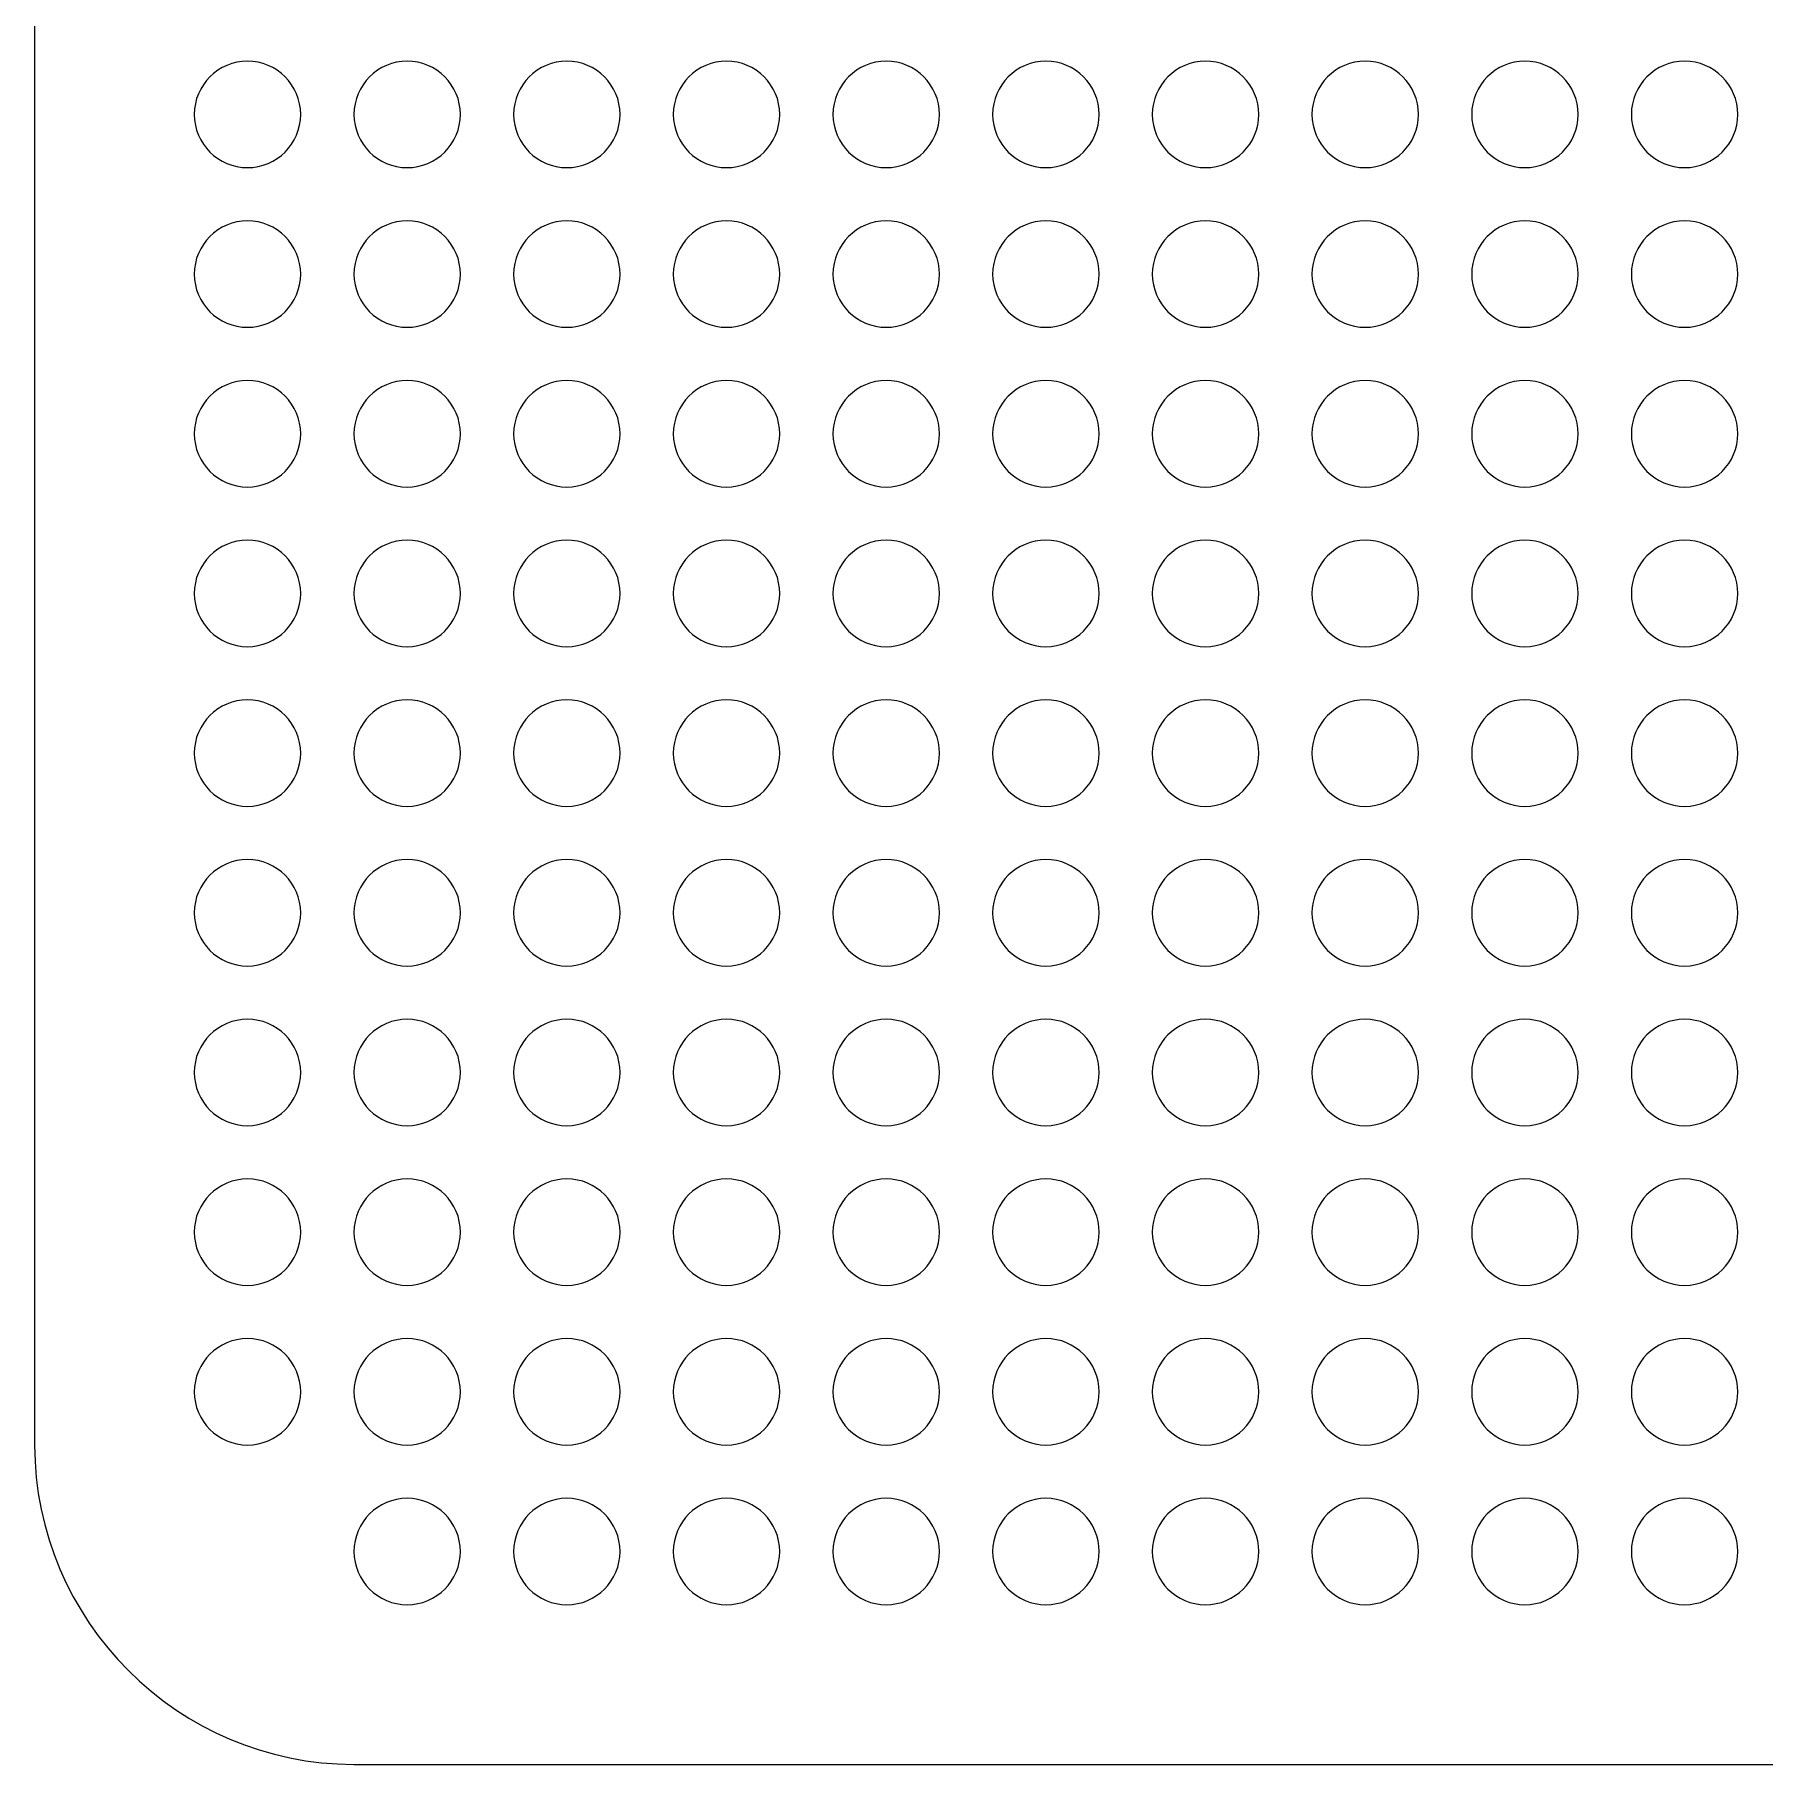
# Model space of a CAD drawing. Header units: centimetres. Extents: x -67.6 to -19.4, y -15.9 to 27.8.
# Drawn here: x -59.097 to -57.472, y -14.293 to -12.668 of the extents above; entities that cross this region are included whole.
import ezdxf

# ---------------------------------------------------------------- set-up
doc = ezdxf.new("R2010")
doc.units = ezdxf.units.CM
doc.header["$MEASUREMENT"] = 0
doc.layers.add('Layer 1', color=7, linetype='Continuous')

msp = doc.modelspace()

# ---------------------------------------------------------------- linework, layer by layer
at = {"layer": 'Layer 1', "color": 250, "lineweight": 25}
for points, knots in [([(-58.79744, -7.8929), (-58.79744, -7.8929), (-52.99744, -7.8929), (-52.99744, -7.8929), (-52.83244, -7.8929), (-52.69744, -8.0279), (-52.69744, -8.19291), (-52.69744, -8.19291), (-52.69744, -13.99289), (-52.69744, -13.99289), (-52.69744, -14.1579), (-52.83244, -14.2929), (-52.99744, -14.2929), (-52.99744, -14.2929), (-58.79744, -14.2929), (-58.79744, -14.2929), (-58.96243, -14.2929), (-59.09744, -14.1579), (-59.09744, -13.99289), (-59.09744, -13.99289), (-59.09744, -8.19291), (-59.09744, -8.19291), (-59.09744, -8.0279), (-58.96243, -7.8929), (-58.79744, -7.8929)], [0, 0, 0, 0, 0.125, 0.125, 0.125, 0.25, 0.25, 0.25, 0.375, 0.375, 0.375, 0.5, 0.5, 0.5, 0.625, 0.625, 0.625, 0.75, 0.75, 0.75, 0.875, 0.875, 0.875, 1, 1, 1, 1]), ([(-58.89744, -12.6929), (-58.86983, -12.6929), (-58.84744, -12.71529), (-58.84744, -12.7429), (-58.84744, -12.77051), (-58.86983, -12.7929), (-58.89744, -12.7929), (-58.92505, -12.7929), (-58.94744, -12.77051), (-58.94744, -12.7429), (-58.94744, -12.71529), (-58.92505, -12.6929), (-58.89744, -12.6929)], [0, 0, 0, 0, 0.25, 0.25, 0.25, 0.5, 0.5, 0.5, 0.75, 0.75, 0.75, 1, 1, 1, 1]), ([(-58.74744, -12.6929), (-58.71983, -12.6929), (-58.69744, -12.71529), (-58.69744, -12.7429), (-58.69744, -12.77051), (-58.71983, -12.7929), (-58.74744, -12.7929), (-58.77505, -12.7929), (-58.79744, -12.77051), (-58.79744, -12.7429), (-58.79744, -12.71529), (-58.77505, -12.6929), (-58.74744, -12.6929)], [0, 0, 0, 0, 0.25, 0.25, 0.25, 0.5, 0.5, 0.5, 0.75, 0.75, 0.75, 1, 1, 1, 1]), ([(-58.59744, -12.6929), (-58.56983, -12.6929), (-58.54744, -12.71529), (-58.54744, -12.7429), (-58.54744, -12.77051), (-58.56983, -12.7929), (-58.59744, -12.7929), (-58.62505, -12.7929), (-58.64744, -12.77051), (-58.64744, -12.7429), (-58.64744, -12.71529), (-58.62505, -12.6929), (-58.59744, -12.6929)], [0, 0, 0, 0, 0.25, 0.25, 0.25, 0.5, 0.5, 0.5, 0.75, 0.75, 0.75, 1, 1, 1, 1]), ([(-58.44744, -12.6929), (-58.41983, -12.6929), (-58.39744, -12.71529), (-58.39744, -12.7429), (-58.39744, -12.77051), (-58.41983, -12.7929), (-58.44744, -12.7929), (-58.47505, -12.7929), (-58.49744, -12.77051), (-58.49744, -12.7429), (-58.49744, -12.71529), (-58.47505, -12.6929), (-58.44744, -12.6929)], [0, 0, 0, 0, 0.25, 0.25, 0.25, 0.5, 0.5, 0.5, 0.75, 0.75, 0.75, 1, 1, 1, 1]), ([(-58.29744, -12.6929), (-58.26983, -12.6929), (-58.24744, -12.71529), (-58.24744, -12.7429), (-58.24744, -12.77051), (-58.26983, -12.7929), (-58.29744, -12.7929), (-58.32505, -12.7929), (-58.34744, -12.77051), (-58.34744, -12.7429), (-58.34744, -12.71529), (-58.32505, -12.6929), (-58.29744, -12.6929)], [0, 0, 0, 0, 0.25, 0.25, 0.25, 0.5, 0.5, 0.5, 0.75, 0.75, 0.75, 1, 1, 1, 1]), ([(-58.14744, -12.6929), (-58.11983, -12.6929), (-58.09744, -12.71529), (-58.09744, -12.7429), (-58.09744, -12.77051), (-58.11983, -12.7929), (-58.14744, -12.7929), (-58.17505, -12.7929), (-58.19744, -12.77051), (-58.19744, -12.7429), (-58.19744, -12.71529), (-58.17505, -12.6929), (-58.14744, -12.6929)], [0, 0, 0, 0, 0.25, 0.25, 0.25, 0.5, 0.5, 0.5, 0.75, 0.75, 0.75, 1, 1, 1, 1]), ([(-57.99744, -12.6929), (-57.96983, -12.6929), (-57.94744, -12.71529), (-57.94744, -12.7429), (-57.94744, -12.77051), (-57.96983, -12.7929), (-57.99744, -12.7929), (-58.02505, -12.7929), (-58.04744, -12.77051), (-58.04744, -12.7429), (-58.04744, -12.71529), (-58.02505, -12.6929), (-57.99744, -12.6929)], [0, 0, 0, 0, 0.25, 0.25, 0.25, 0.5, 0.5, 0.5, 0.75, 0.75, 0.75, 1, 1, 1, 1]), ([(-57.84744, -12.6929), (-57.81983, -12.6929), (-57.79744, -12.71529), (-57.79744, -12.7429), (-57.79744, -12.77051), (-57.81983, -12.7929), (-57.84744, -12.7929), (-57.87505, -12.7929), (-57.89744, -12.77051), (-57.89744, -12.7429), (-57.89744, -12.71529), (-57.87505, -12.6929), (-57.84744, -12.6929)], [0, 0, 0, 0, 0.25, 0.25, 0.25, 0.5, 0.5, 0.5, 0.75, 0.75, 0.75, 1, 1, 1, 1]), ([(-57.69744, -12.6929), (-57.66983, -12.6929), (-57.64744, -12.71529), (-57.64744, -12.7429), (-57.64744, -12.77051), (-57.66983, -12.7929), (-57.69744, -12.7929), (-57.72505, -12.7929), (-57.74744, -12.77051), (-57.74744, -12.7429), (-57.74744, -12.71529), (-57.72505, -12.6929), (-57.69744, -12.6929)], [0, 0, 0, 0, 0.25, 0.25, 0.25, 0.5, 0.5, 0.5, 0.75, 0.75, 0.75, 1, 1, 1, 1]), ([(-57.54744, -12.6929), (-57.51983, -12.6929), (-57.49744, -12.71529), (-57.49744, -12.7429), (-57.49744, -12.77051), (-57.51983, -12.7929), (-57.54744, -12.7929), (-57.57505, -12.7929), (-57.59744, -12.77051), (-57.59744, -12.7429), (-57.59744, -12.71529), (-57.57505, -12.6929), (-57.54744, -12.6929)], [0, 0, 0, 0, 0.25, 0.25, 0.25, 0.5, 0.5, 0.5, 0.75, 0.75, 0.75, 1, 1, 1, 1]), ([(-58.89744, -12.8429), (-58.86983, -12.8429), (-58.84744, -12.86529), (-58.84744, -12.8929), (-58.84744, -12.92051), (-58.86983, -12.9429), (-58.89744, -12.9429), (-58.92505, -12.9429), (-58.94744, -12.92051), (-58.94744, -12.8929), (-58.94744, -12.86529), (-58.92505, -12.8429), (-58.89744, -12.8429)], [0, 0, 0, 0, 0.25, 0.25, 0.25, 0.5, 0.5, 0.5, 0.75, 0.75, 0.75, 1, 1, 1, 1]), ([(-58.74744, -12.8429), (-58.71983, -12.8429), (-58.69744, -12.86529), (-58.69744, -12.8929), (-58.69744, -12.92051), (-58.71983, -12.9429), (-58.74744, -12.9429), (-58.77505, -12.9429), (-58.79744, -12.92051), (-58.79744, -12.8929), (-58.79744, -12.86529), (-58.77505, -12.8429), (-58.74744, -12.8429)], [0, 0, 0, 0, 0.25, 0.25, 0.25, 0.5, 0.5, 0.5, 0.75, 0.75, 0.75, 1, 1, 1, 1]), ([(-58.59744, -12.8429), (-58.56983, -12.8429), (-58.54744, -12.86529), (-58.54744, -12.8929), (-58.54744, -12.92051), (-58.56983, -12.9429), (-58.59744, -12.9429), (-58.62505, -12.9429), (-58.64744, -12.92051), (-58.64744, -12.8929), (-58.64744, -12.86529), (-58.62505, -12.8429), (-58.59744, -12.8429)], [0, 0, 0, 0, 0.25, 0.25, 0.25, 0.5, 0.5, 0.5, 0.75, 0.75, 0.75, 1, 1, 1, 1]), ([(-58.44744, -12.8429), (-58.41983, -12.8429), (-58.39744, -12.86529), (-58.39744, -12.8929), (-58.39744, -12.92051), (-58.41983, -12.9429), (-58.44744, -12.9429), (-58.47505, -12.9429), (-58.49744, -12.92051), (-58.49744, -12.8929), (-58.49744, -12.86529), (-58.47505, -12.8429), (-58.44744, -12.8429)], [0, 0, 0, 0, 0.25, 0.25, 0.25, 0.5, 0.5, 0.5, 0.75, 0.75, 0.75, 1, 1, 1, 1]), ([(-58.29744, -12.8429), (-58.26983, -12.8429), (-58.24744, -12.86529), (-58.24744, -12.8929), (-58.24744, -12.92051), (-58.26983, -12.9429), (-58.29744, -12.9429), (-58.32505, -12.9429), (-58.34744, -12.92051), (-58.34744, -12.8929), (-58.34744, -12.86529), (-58.32505, -12.8429), (-58.29744, -12.8429)], [0, 0, 0, 0, 0.25, 0.25, 0.25, 0.5, 0.5, 0.5, 0.75, 0.75, 0.75, 1, 1, 1, 1]), ([(-58.14744, -12.8429), (-58.11983, -12.8429), (-58.09744, -12.86529), (-58.09744, -12.8929), (-58.09744, -12.92051), (-58.11983, -12.9429), (-58.14744, -12.9429), (-58.17505, -12.9429), (-58.19744, -12.92051), (-58.19744, -12.8929), (-58.19744, -12.86529), (-58.17505, -12.8429), (-58.14744, -12.8429)], [0, 0, 0, 0, 0.25, 0.25, 0.25, 0.5, 0.5, 0.5, 0.75, 0.75, 0.75, 1, 1, 1, 1]), ([(-57.99744, -12.8429), (-57.96983, -12.8429), (-57.94744, -12.86529), (-57.94744, -12.8929), (-57.94744, -12.92051), (-57.96983, -12.9429), (-57.99744, -12.9429), (-58.02505, -12.9429), (-58.04744, -12.92051), (-58.04744, -12.8929), (-58.04744, -12.86529), (-58.02505, -12.8429), (-57.99744, -12.8429)], [0, 0, 0, 0, 0.25, 0.25, 0.25, 0.5, 0.5, 0.5, 0.75, 0.75, 0.75, 1, 1, 1, 1]), ([(-57.84744, -12.8429), (-57.81983, -12.8429), (-57.79744, -12.86529), (-57.79744, -12.8929), (-57.79744, -12.92051), (-57.81983, -12.9429), (-57.84744, -12.9429), (-57.87505, -12.9429), (-57.89744, -12.92051), (-57.89744, -12.8929), (-57.89744, -12.86529), (-57.87505, -12.8429), (-57.84744, -12.8429)], [0, 0, 0, 0, 0.25, 0.25, 0.25, 0.5, 0.5, 0.5, 0.75, 0.75, 0.75, 1, 1, 1, 1]), ([(-57.69744, -12.8429), (-57.66983, -12.8429), (-57.64744, -12.86529), (-57.64744, -12.8929), (-57.64744, -12.92051), (-57.66983, -12.9429), (-57.69744, -12.9429), (-57.72505, -12.9429), (-57.74744, -12.92051), (-57.74744, -12.8929), (-57.74744, -12.86529), (-57.72505, -12.8429), (-57.69744, -12.8429)], [0, 0, 0, 0, 0.25, 0.25, 0.25, 0.5, 0.5, 0.5, 0.75, 0.75, 0.75, 1, 1, 1, 1]), ([(-57.54744, -12.8429), (-57.51983, -12.8429), (-57.49744, -12.86529), (-57.49744, -12.8929), (-57.49744, -12.92051), (-57.51983, -12.9429), (-57.54744, -12.9429), (-57.57505, -12.9429), (-57.59744, -12.92051), (-57.59744, -12.8929), (-57.59744, -12.86529), (-57.57505, -12.8429), (-57.54744, -12.8429)], [0, 0, 0, 0, 0.25, 0.25, 0.25, 0.5, 0.5, 0.5, 0.75, 0.75, 0.75, 1, 1, 1, 1]), ([(-58.89744, -12.9929), (-58.86983, -12.9929), (-58.84744, -13.01529), (-58.84744, -13.0429), (-58.84744, -13.07051), (-58.86983, -13.0929), (-58.89744, -13.0929), (-58.92505, -13.0929), (-58.94744, -13.07051), (-58.94744, -13.0429), (-58.94744, -13.01529), (-58.92505, -12.9929), (-58.89744, -12.9929)], [0, 0, 0, 0, 0.25, 0.25, 0.25, 0.5, 0.5, 0.5, 0.75, 0.75, 0.75, 1, 1, 1, 1]), ([(-58.74744, -12.9929), (-58.71983, -12.9929), (-58.69744, -13.01529), (-58.69744, -13.0429), (-58.69744, -13.07051), (-58.71983, -13.0929), (-58.74744, -13.0929), (-58.77505, -13.0929), (-58.79744, -13.07051), (-58.79744, -13.0429), (-58.79744, -13.01529), (-58.77505, -12.9929), (-58.74744, -12.9929)], [0, 0, 0, 0, 0.25, 0.25, 0.25, 0.5, 0.5, 0.5, 0.75, 0.75, 0.75, 1, 1, 1, 1]), ([(-58.59744, -12.9929), (-58.56983, -12.9929), (-58.54744, -13.01529), (-58.54744, -13.0429), (-58.54744, -13.07051), (-58.56983, -13.0929), (-58.59744, -13.0929), (-58.62505, -13.0929), (-58.64744, -13.07051), (-58.64744, -13.0429), (-58.64744, -13.01529), (-58.62505, -12.9929), (-58.59744, -12.9929)], [0, 0, 0, 0, 0.25, 0.25, 0.25, 0.5, 0.5, 0.5, 0.75, 0.75, 0.75, 1, 1, 1, 1]), ([(-58.44744, -12.9929), (-58.41983, -12.9929), (-58.39744, -13.01529), (-58.39744, -13.0429), (-58.39744, -13.07051), (-58.41983, -13.0929), (-58.44744, -13.0929), (-58.47505, -13.0929), (-58.49744, -13.07051), (-58.49744, -13.0429), (-58.49744, -13.01529), (-58.47505, -12.9929), (-58.44744, -12.9929)], [0, 0, 0, 0, 0.25, 0.25, 0.25, 0.5, 0.5, 0.5, 0.75, 0.75, 0.75, 1, 1, 1, 1]), ([(-58.29744, -12.9929), (-58.26983, -12.9929), (-58.24744, -13.01529), (-58.24744, -13.0429), (-58.24744, -13.07051), (-58.26983, -13.0929), (-58.29744, -13.0929), (-58.32505, -13.0929), (-58.34744, -13.07051), (-58.34744, -13.0429), (-58.34744, -13.01529), (-58.32505, -12.9929), (-58.29744, -12.9929)], [0, 0, 0, 0, 0.25, 0.25, 0.25, 0.5, 0.5, 0.5, 0.75, 0.75, 0.75, 1, 1, 1, 1]), ([(-58.14744, -12.9929), (-58.11983, -12.9929), (-58.09744, -13.01529), (-58.09744, -13.0429), (-58.09744, -13.07051), (-58.11983, -13.0929), (-58.14744, -13.0929), (-58.17505, -13.0929), (-58.19744, -13.07051), (-58.19744, -13.0429), (-58.19744, -13.01529), (-58.17505, -12.9929), (-58.14744, -12.9929)], [0, 0, 0, 0, 0.25, 0.25, 0.25, 0.5, 0.5, 0.5, 0.75, 0.75, 0.75, 1, 1, 1, 1]), ([(-57.99744, -12.9929), (-57.96983, -12.9929), (-57.94744, -13.01529), (-57.94744, -13.0429), (-57.94744, -13.07051), (-57.96983, -13.0929), (-57.99744, -13.0929), (-58.02505, -13.0929), (-58.04744, -13.07051), (-58.04744, -13.0429), (-58.04744, -13.01529), (-58.02505, -12.9929), (-57.99744, -12.9929)], [0, 0, 0, 0, 0.25, 0.25, 0.25, 0.5, 0.5, 0.5, 0.75, 0.75, 0.75, 1, 1, 1, 1]), ([(-57.84744, -12.9929), (-57.81983, -12.9929), (-57.79744, -13.01529), (-57.79744, -13.0429), (-57.79744, -13.07051), (-57.81983, -13.0929), (-57.84744, -13.0929), (-57.87505, -13.0929), (-57.89744, -13.07051), (-57.89744, -13.0429), (-57.89744, -13.01529), (-57.87505, -12.9929), (-57.84744, -12.9929)], [0, 0, 0, 0, 0.25, 0.25, 0.25, 0.5, 0.5, 0.5, 0.75, 0.75, 0.75, 1, 1, 1, 1]), ([(-57.69744, -12.9929), (-57.66983, -12.9929), (-57.64744, -13.01529), (-57.64744, -13.0429), (-57.64744, -13.07051), (-57.66983, -13.0929), (-57.69744, -13.0929), (-57.72505, -13.0929), (-57.74744, -13.07051), (-57.74744, -13.0429), (-57.74744, -13.01529), (-57.72505, -12.9929), (-57.69744, -12.9929)], [0, 0, 0, 0, 0.25, 0.25, 0.25, 0.5, 0.5, 0.5, 0.75, 0.75, 0.75, 1, 1, 1, 1]), ([(-57.54744, -12.9929), (-57.51983, -12.9929), (-57.49744, -13.01529), (-57.49744, -13.0429), (-57.49744, -13.07051), (-57.51983, -13.0929), (-57.54744, -13.0929), (-57.57505, -13.0929), (-57.59744, -13.07051), (-57.59744, -13.0429), (-57.59744, -13.01529), (-57.57505, -12.9929), (-57.54744, -12.9929)], [0, 0, 0, 0, 0.25, 0.25, 0.25, 0.5, 0.5, 0.5, 0.75, 0.75, 0.75, 1, 1, 1, 1]), ([(-58.89744, -13.1429), (-58.86983, -13.1429), (-58.84744, -13.16529), (-58.84744, -13.1929), (-58.84744, -13.22051), (-58.86983, -13.2429), (-58.89744, -13.2429), (-58.92505, -13.2429), (-58.94744, -13.22051), (-58.94744, -13.1929), (-58.94744, -13.16529), (-58.92505, -13.1429), (-58.89744, -13.1429)], [0, 0, 0, 0, 0.25, 0.25, 0.25, 0.5, 0.5, 0.5, 0.75, 0.75, 0.75, 1, 1, 1, 1]), ([(-58.74744, -13.1429), (-58.71983, -13.1429), (-58.69744, -13.16529), (-58.69744, -13.1929), (-58.69744, -13.22051), (-58.71983, -13.2429), (-58.74744, -13.2429), (-58.77505, -13.2429), (-58.79744, -13.22051), (-58.79744, -13.1929), (-58.79744, -13.16529), (-58.77505, -13.1429), (-58.74744, -13.1429)], [0, 0, 0, 0, 0.25, 0.25, 0.25, 0.5, 0.5, 0.5, 0.75, 0.75, 0.75, 1, 1, 1, 1]), ([(-58.59744, -13.1429), (-58.56983, -13.1429), (-58.54744, -13.16529), (-58.54744, -13.1929), (-58.54744, -13.22051), (-58.56983, -13.2429), (-58.59744, -13.2429), (-58.62505, -13.2429), (-58.64744, -13.22051), (-58.64744, -13.1929), (-58.64744, -13.16529), (-58.62505, -13.1429), (-58.59744, -13.1429)], [0, 0, 0, 0, 0.25, 0.25, 0.25, 0.5, 0.5, 0.5, 0.75, 0.75, 0.75, 1, 1, 1, 1]), ([(-58.44744, -13.1429), (-58.41983, -13.1429), (-58.39744, -13.16529), (-58.39744, -13.1929), (-58.39744, -13.22051), (-58.41983, -13.2429), (-58.44744, -13.2429), (-58.47505, -13.2429), (-58.49744, -13.22051), (-58.49744, -13.1929), (-58.49744, -13.16529), (-58.47505, -13.1429), (-58.44744, -13.1429)], [0, 0, 0, 0, 0.25, 0.25, 0.25, 0.5, 0.5, 0.5, 0.75, 0.75, 0.75, 1, 1, 1, 1]), ([(-58.29744, -13.1429), (-58.26983, -13.1429), (-58.24744, -13.16529), (-58.24744, -13.1929), (-58.24744, -13.22051), (-58.26983, -13.2429), (-58.29744, -13.2429), (-58.32505, -13.2429), (-58.34744, -13.22051), (-58.34744, -13.1929), (-58.34744, -13.16529), (-58.32505, -13.1429), (-58.29744, -13.1429)], [0, 0, 0, 0, 0.25, 0.25, 0.25, 0.5, 0.5, 0.5, 0.75, 0.75, 0.75, 1, 1, 1, 1]), ([(-58.14744, -13.1429), (-58.11983, -13.1429), (-58.09744, -13.16529), (-58.09744, -13.1929), (-58.09744, -13.22051), (-58.11983, -13.2429), (-58.14744, -13.2429), (-58.17505, -13.2429), (-58.19744, -13.22051), (-58.19744, -13.1929), (-58.19744, -13.16529), (-58.17505, -13.1429), (-58.14744, -13.1429)], [0, 0, 0, 0, 0.25, 0.25, 0.25, 0.5, 0.5, 0.5, 0.75, 0.75, 0.75, 1, 1, 1, 1]), ([(-57.99744, -13.1429), (-57.96983, -13.1429), (-57.94744, -13.16529), (-57.94744, -13.1929), (-57.94744, -13.22051), (-57.96983, -13.2429), (-57.99744, -13.2429), (-58.02505, -13.2429), (-58.04744, -13.22051), (-58.04744, -13.1929), (-58.04744, -13.16529), (-58.02505, -13.1429), (-57.99744, -13.1429)], [0, 0, 0, 0, 0.25, 0.25, 0.25, 0.5, 0.5, 0.5, 0.75, 0.75, 0.75, 1, 1, 1, 1]), ([(-57.84744, -13.1429), (-57.81983, -13.1429), (-57.79744, -13.16529), (-57.79744, -13.1929), (-57.79744, -13.22051), (-57.81983, -13.2429), (-57.84744, -13.2429), (-57.87505, -13.2429), (-57.89744, -13.22051), (-57.89744, -13.1929), (-57.89744, -13.16529), (-57.87505, -13.1429), (-57.84744, -13.1429)], [0, 0, 0, 0, 0.25, 0.25, 0.25, 0.5, 0.5, 0.5, 0.75, 0.75, 0.75, 1, 1, 1, 1]), ([(-57.69744, -13.1429), (-57.66983, -13.1429), (-57.64744, -13.16529), (-57.64744, -13.1929), (-57.64744, -13.22051), (-57.66983, -13.2429), (-57.69744, -13.2429), (-57.72505, -13.2429), (-57.74744, -13.22051), (-57.74744, -13.1929), (-57.74744, -13.16529), (-57.72505, -13.1429), (-57.69744, -13.1429)], [0, 0, 0, 0, 0.25, 0.25, 0.25, 0.5, 0.5, 0.5, 0.75, 0.75, 0.75, 1, 1, 1, 1]), ([(-57.54744, -13.1429), (-57.51983, -13.1429), (-57.49744, -13.16529), (-57.49744, -13.1929), (-57.49744, -13.22051), (-57.51983, -13.2429), (-57.54744, -13.2429), (-57.57505, -13.2429), (-57.59744, -13.22051), (-57.59744, -13.1929), (-57.59744, -13.16529), (-57.57505, -13.1429), (-57.54744, -13.1429)], [0, 0, 0, 0, 0.25, 0.25, 0.25, 0.5, 0.5, 0.5, 0.75, 0.75, 0.75, 1, 1, 1, 1]), ([(-58.89744, -13.2929), (-58.86983, -13.2929), (-58.84744, -13.31529), (-58.84744, -13.3429), (-58.84744, -13.37051), (-58.86983, -13.3929), (-58.89744, -13.3929), (-58.92505, -13.3929), (-58.94744, -13.37051), (-58.94744, -13.3429), (-58.94744, -13.31529), (-58.92505, -13.2929), (-58.89744, -13.2929)], [0, 0, 0, 0, 0.25, 0.25, 0.25, 0.5, 0.5, 0.5, 0.75, 0.75, 0.75, 1, 1, 1, 1]), ([(-58.74744, -13.2929), (-58.71983, -13.2929), (-58.69744, -13.31529), (-58.69744, -13.3429), (-58.69744, -13.37051), (-58.71983, -13.3929), (-58.74744, -13.3929), (-58.77505, -13.3929), (-58.79744, -13.37051), (-58.79744, -13.3429), (-58.79744, -13.31529), (-58.77505, -13.2929), (-58.74744, -13.2929)], [0, 0, 0, 0, 0.25, 0.25, 0.25, 0.5, 0.5, 0.5, 0.75, 0.75, 0.75, 1, 1, 1, 1]), ([(-58.59744, -13.2929), (-58.56983, -13.2929), (-58.54744, -13.31529), (-58.54744, -13.3429), (-58.54744, -13.37051), (-58.56983, -13.3929), (-58.59744, -13.3929), (-58.62505, -13.3929), (-58.64744, -13.37051), (-58.64744, -13.3429), (-58.64744, -13.31529), (-58.62505, -13.2929), (-58.59744, -13.2929)], [0, 0, 0, 0, 0.25, 0.25, 0.25, 0.5, 0.5, 0.5, 0.75, 0.75, 0.75, 1, 1, 1, 1]), ([(-58.44744, -13.2929), (-58.41983, -13.2929), (-58.39744, -13.31529), (-58.39744, -13.3429), (-58.39744, -13.37051), (-58.41983, -13.3929), (-58.44744, -13.3929), (-58.47505, -13.3929), (-58.49744, -13.37051), (-58.49744, -13.3429), (-58.49744, -13.31529), (-58.47505, -13.2929), (-58.44744, -13.2929)], [0, 0, 0, 0, 0.25, 0.25, 0.25, 0.5, 0.5, 0.5, 0.75, 0.75, 0.75, 1, 1, 1, 1]), ([(-58.29744, -13.2929), (-58.26983, -13.2929), (-58.24744, -13.31529), (-58.24744, -13.3429), (-58.24744, -13.37051), (-58.26983, -13.3929), (-58.29744, -13.3929), (-58.32505, -13.3929), (-58.34744, -13.37051), (-58.34744, -13.3429), (-58.34744, -13.31529), (-58.32505, -13.2929), (-58.29744, -13.2929)], [0, 0, 0, 0, 0.25, 0.25, 0.25, 0.5, 0.5, 0.5, 0.75, 0.75, 0.75, 1, 1, 1, 1]), ([(-58.14744, -13.2929), (-58.11983, -13.2929), (-58.09744, -13.31529), (-58.09744, -13.3429), (-58.09744, -13.37051), (-58.11983, -13.3929), (-58.14744, -13.3929), (-58.17505, -13.3929), (-58.19744, -13.37051), (-58.19744, -13.3429), (-58.19744, -13.31529), (-58.17505, -13.2929), (-58.14744, -13.2929)], [0, 0, 0, 0, 0.25, 0.25, 0.25, 0.5, 0.5, 0.5, 0.75, 0.75, 0.75, 1, 1, 1, 1]), ([(-57.99744, -13.2929), (-57.96983, -13.2929), (-57.94744, -13.31529), (-57.94744, -13.3429), (-57.94744, -13.37051), (-57.96983, -13.3929), (-57.99744, -13.3929), (-58.02505, -13.3929), (-58.04744, -13.37051), (-58.04744, -13.3429), (-58.04744, -13.31529), (-58.02505, -13.2929), (-57.99744, -13.2929)], [0, 0, 0, 0, 0.25, 0.25, 0.25, 0.5, 0.5, 0.5, 0.75, 0.75, 0.75, 1, 1, 1, 1]), ([(-57.84744, -13.2929), (-57.81983, -13.2929), (-57.79744, -13.31529), (-57.79744, -13.3429), (-57.79744, -13.37051), (-57.81983, -13.3929), (-57.84744, -13.3929), (-57.87505, -13.3929), (-57.89744, -13.37051), (-57.89744, -13.3429), (-57.89744, -13.31529), (-57.87505, -13.2929), (-57.84744, -13.2929)], [0, 0, 0, 0, 0.25, 0.25, 0.25, 0.5, 0.5, 0.5, 0.75, 0.75, 0.75, 1, 1, 1, 1]), ([(-57.69744, -13.2929), (-57.66983, -13.2929), (-57.64744, -13.31529), (-57.64744, -13.3429), (-57.64744, -13.37051), (-57.66983, -13.3929), (-57.69744, -13.3929), (-57.72505, -13.3929), (-57.74744, -13.37051), (-57.74744, -13.3429), (-57.74744, -13.31529), (-57.72505, -13.2929), (-57.69744, -13.2929)], [0, 0, 0, 0, 0.25, 0.25, 0.25, 0.5, 0.5, 0.5, 0.75, 0.75, 0.75, 1, 1, 1, 1]), ([(-57.54744, -13.2929), (-57.51983, -13.2929), (-57.49744, -13.31529), (-57.49744, -13.3429), (-57.49744, -13.37051), (-57.51983, -13.3929), (-57.54744, -13.3929), (-57.57505, -13.3929), (-57.59744, -13.37051), (-57.59744, -13.3429), (-57.59744, -13.31529), (-57.57505, -13.2929), (-57.54744, -13.2929)], [0, 0, 0, 0, 0.25, 0.25, 0.25, 0.5, 0.5, 0.5, 0.75, 0.75, 0.75, 1, 1, 1, 1]), ([(-58.89744, -13.4429), (-58.86983, -13.4429), (-58.84744, -13.46529), (-58.84744, -13.4929), (-58.84744, -13.52051), (-58.86983, -13.5429), (-58.89744, -13.5429), (-58.92505, -13.5429), (-58.94744, -13.52051), (-58.94744, -13.4929), (-58.94744, -13.46529), (-58.92505, -13.4429), (-58.89744, -13.4429)], [0, 0, 0, 0, 0.25, 0.25, 0.25, 0.5, 0.5, 0.5, 0.75, 0.75, 0.75, 1, 1, 1, 1]), ([(-58.74744, -13.4429), (-58.71983, -13.4429), (-58.69744, -13.46529), (-58.69744, -13.4929), (-58.69744, -13.52051), (-58.71983, -13.5429), (-58.74744, -13.5429), (-58.77505, -13.5429), (-58.79744, -13.52051), (-58.79744, -13.4929), (-58.79744, -13.46529), (-58.77505, -13.4429), (-58.74744, -13.4429)], [0, 0, 0, 0, 0.25, 0.25, 0.25, 0.5, 0.5, 0.5, 0.75, 0.75, 0.75, 1, 1, 1, 1]), ([(-58.59744, -13.4429), (-58.56983, -13.4429), (-58.54744, -13.46529), (-58.54744, -13.4929), (-58.54744, -13.52051), (-58.56983, -13.5429), (-58.59744, -13.5429), (-58.62505, -13.5429), (-58.64744, -13.52051), (-58.64744, -13.4929), (-58.64744, -13.46529), (-58.62505, -13.4429), (-58.59744, -13.4429)], [0, 0, 0, 0, 0.25, 0.25, 0.25, 0.5, 0.5, 0.5, 0.75, 0.75, 0.75, 1, 1, 1, 1]), ([(-58.44744, -13.4429), (-58.41983, -13.4429), (-58.39744, -13.46529), (-58.39744, -13.4929), (-58.39744, -13.52051), (-58.41983, -13.5429), (-58.44744, -13.5429), (-58.47505, -13.5429), (-58.49744, -13.52051), (-58.49744, -13.4929), (-58.49744, -13.46529), (-58.47505, -13.4429), (-58.44744, -13.4429)], [0, 0, 0, 0, 0.25, 0.25, 0.25, 0.5, 0.5, 0.5, 0.75, 0.75, 0.75, 1, 1, 1, 1]), ([(-58.29744, -13.4429), (-58.26983, -13.4429), (-58.24744, -13.46529), (-58.24744, -13.4929), (-58.24744, -13.52051), (-58.26983, -13.5429), (-58.29744, -13.5429), (-58.32505, -13.5429), (-58.34744, -13.52051), (-58.34744, -13.4929), (-58.34744, -13.46529), (-58.32505, -13.4429), (-58.29744, -13.4429)], [0, 0, 0, 0, 0.25, 0.25, 0.25, 0.5, 0.5, 0.5, 0.75, 0.75, 0.75, 1, 1, 1, 1]), ([(-58.14744, -13.4429), (-58.11983, -13.4429), (-58.09744, -13.46529), (-58.09744, -13.4929), (-58.09744, -13.52051), (-58.11983, -13.5429), (-58.14744, -13.5429), (-58.17505, -13.5429), (-58.19744, -13.52051), (-58.19744, -13.4929), (-58.19744, -13.46529), (-58.17505, -13.4429), (-58.14744, -13.4429)], [0, 0, 0, 0, 0.25, 0.25, 0.25, 0.5, 0.5, 0.5, 0.75, 0.75, 0.75, 1, 1, 1, 1]), ([(-57.99744, -13.4429), (-57.96983, -13.4429), (-57.94744, -13.46529), (-57.94744, -13.4929), (-57.94744, -13.52051), (-57.96983, -13.5429), (-57.99744, -13.5429), (-58.02505, -13.5429), (-58.04744, -13.52051), (-58.04744, -13.4929), (-58.04744, -13.46529), (-58.02505, -13.4429), (-57.99744, -13.4429)], [0, 0, 0, 0, 0.25, 0.25, 0.25, 0.5, 0.5, 0.5, 0.75, 0.75, 0.75, 1, 1, 1, 1]), ([(-57.84744, -13.4429), (-57.81983, -13.4429), (-57.79744, -13.46529), (-57.79744, -13.4929), (-57.79744, -13.52051), (-57.81983, -13.5429), (-57.84744, -13.5429), (-57.87505, -13.5429), (-57.89744, -13.52051), (-57.89744, -13.4929), (-57.89744, -13.46529), (-57.87505, -13.4429), (-57.84744, -13.4429)], [0, 0, 0, 0, 0.25, 0.25, 0.25, 0.5, 0.5, 0.5, 0.75, 0.75, 0.75, 1, 1, 1, 1]), ([(-57.69744, -13.4429), (-57.66983, -13.4429), (-57.64744, -13.46529), (-57.64744, -13.4929), (-57.64744, -13.52051), (-57.66983, -13.5429), (-57.69744, -13.5429), (-57.72505, -13.5429), (-57.74744, -13.52051), (-57.74744, -13.4929), (-57.74744, -13.46529), (-57.72505, -13.4429), (-57.69744, -13.4429)], [0, 0, 0, 0, 0.25, 0.25, 0.25, 0.5, 0.5, 0.5, 0.75, 0.75, 0.75, 1, 1, 1, 1]), ([(-57.54744, -13.4429), (-57.51983, -13.4429), (-57.49744, -13.46529), (-57.49744, -13.4929), (-57.49744, -13.52051), (-57.51983, -13.5429), (-57.54744, -13.5429), (-57.57505, -13.5429), (-57.59744, -13.52051), (-57.59744, -13.4929), (-57.59744, -13.46529), (-57.57505, -13.4429), (-57.54744, -13.4429)], [0, 0, 0, 0, 0.25, 0.25, 0.25, 0.5, 0.5, 0.5, 0.75, 0.75, 0.75, 1, 1, 1, 1]), ([(-58.89744, -13.5929), (-58.86983, -13.5929), (-58.84744, -13.61529), (-58.84744, -13.6429), (-58.84744, -13.67051), (-58.86983, -13.6929), (-58.89744, -13.6929), (-58.92505, -13.6929), (-58.94744, -13.67051), (-58.94744, -13.6429), (-58.94744, -13.61529), (-58.92505, -13.5929), (-58.89744, -13.5929)], [0, 0, 0, 0, 0.25, 0.25, 0.25, 0.5, 0.5, 0.5, 0.75, 0.75, 0.75, 1, 1, 1, 1]), ([(-58.74744, -13.5929), (-58.71983, -13.5929), (-58.69744, -13.61529), (-58.69744, -13.6429), (-58.69744, -13.67051), (-58.71983, -13.6929), (-58.74744, -13.6929), (-58.77505, -13.6929), (-58.79744, -13.67051), (-58.79744, -13.6429), (-58.79744, -13.61529), (-58.77505, -13.5929), (-58.74744, -13.5929)], [0, 0, 0, 0, 0.25, 0.25, 0.25, 0.5, 0.5, 0.5, 0.75, 0.75, 0.75, 1, 1, 1, 1]), ([(-58.59744, -13.5929), (-58.56983, -13.5929), (-58.54744, -13.61529), (-58.54744, -13.6429), (-58.54744, -13.67051), (-58.56983, -13.6929), (-58.59744, -13.6929), (-58.62505, -13.6929), (-58.64744, -13.67051), (-58.64744, -13.6429), (-58.64744, -13.61529), (-58.62505, -13.5929), (-58.59744, -13.5929)], [0, 0, 0, 0, 0.25, 0.25, 0.25, 0.5, 0.5, 0.5, 0.75, 0.75, 0.75, 1, 1, 1, 1]), ([(-58.44744, -13.5929), (-58.41983, -13.5929), (-58.39744, -13.61529), (-58.39744, -13.6429), (-58.39744, -13.67051), (-58.41983, -13.6929), (-58.44744, -13.6929), (-58.47505, -13.6929), (-58.49744, -13.67051), (-58.49744, -13.6429), (-58.49744, -13.61529), (-58.47505, -13.5929), (-58.44744, -13.5929)], [0, 0, 0, 0, 0.25, 0.25, 0.25, 0.5, 0.5, 0.5, 0.75, 0.75, 0.75, 1, 1, 1, 1]), ([(-58.29744, -13.5929), (-58.26983, -13.5929), (-58.24744, -13.61529), (-58.24744, -13.6429), (-58.24744, -13.67051), (-58.26983, -13.6929), (-58.29744, -13.6929), (-58.32505, -13.6929), (-58.34744, -13.67051), (-58.34744, -13.6429), (-58.34744, -13.61529), (-58.32505, -13.5929), (-58.29744, -13.5929)], [0, 0, 0, 0, 0.25, 0.25, 0.25, 0.5, 0.5, 0.5, 0.75, 0.75, 0.75, 1, 1, 1, 1]), ([(-58.14744, -13.5929), (-58.11983, -13.5929), (-58.09744, -13.61529), (-58.09744, -13.6429), (-58.09744, -13.67051), (-58.11983, -13.6929), (-58.14744, -13.6929), (-58.17505, -13.6929), (-58.19744, -13.67051), (-58.19744, -13.6429), (-58.19744, -13.61529), (-58.17505, -13.5929), (-58.14744, -13.5929)], [0, 0, 0, 0, 0.25, 0.25, 0.25, 0.5, 0.5, 0.5, 0.75, 0.75, 0.75, 1, 1, 1, 1]), ([(-57.99744, -13.5929), (-57.96983, -13.5929), (-57.94744, -13.61529), (-57.94744, -13.6429), (-57.94744, -13.67051), (-57.96983, -13.6929), (-57.99744, -13.6929), (-58.02505, -13.6929), (-58.04744, -13.67051), (-58.04744, -13.6429), (-58.04744, -13.61529), (-58.02505, -13.5929), (-57.99744, -13.5929)], [0, 0, 0, 0, 0.25, 0.25, 0.25, 0.5, 0.5, 0.5, 0.75, 0.75, 0.75, 1, 1, 1, 1]), ([(-57.84744, -13.5929), (-57.81983, -13.5929), (-57.79744, -13.61529), (-57.79744, -13.6429), (-57.79744, -13.67051), (-57.81983, -13.6929), (-57.84744, -13.6929), (-57.87505, -13.6929), (-57.89744, -13.67051), (-57.89744, -13.6429), (-57.89744, -13.61529), (-57.87505, -13.5929), (-57.84744, -13.5929)], [0, 0, 0, 0, 0.25, 0.25, 0.25, 0.5, 0.5, 0.5, 0.75, 0.75, 0.75, 1, 1, 1, 1]), ([(-57.69744, -13.5929), (-57.66983, -13.5929), (-57.64744, -13.61529), (-57.64744, -13.6429), (-57.64744, -13.67051), (-57.66983, -13.6929), (-57.69744, -13.6929), (-57.72505, -13.6929), (-57.74744, -13.67051), (-57.74744, -13.6429), (-57.74744, -13.61529), (-57.72505, -13.5929), (-57.69744, -13.5929)], [0, 0, 0, 0, 0.25, 0.25, 0.25, 0.5, 0.5, 0.5, 0.75, 0.75, 0.75, 1, 1, 1, 1]), ([(-57.54744, -13.5929), (-57.51983, -13.5929), (-57.49744, -13.61529), (-57.49744, -13.6429), (-57.49744, -13.67051), (-57.51983, -13.6929), (-57.54744, -13.6929), (-57.57505, -13.6929), (-57.59744, -13.67051), (-57.59744, -13.6429), (-57.59744, -13.61529), (-57.57505, -13.5929), (-57.54744, -13.5929)], [0, 0, 0, 0, 0.25, 0.25, 0.25, 0.5, 0.5, 0.5, 0.75, 0.75, 0.75, 1, 1, 1, 1]), ([(-58.89744, -13.7429), (-58.86983, -13.7429), (-58.84744, -13.76529), (-58.84744, -13.7929), (-58.84744, -13.82051), (-58.86983, -13.8429), (-58.89744, -13.8429), (-58.92505, -13.8429), (-58.94744, -13.82051), (-58.94744, -13.7929), (-58.94744, -13.76529), (-58.92505, -13.7429), (-58.89744, -13.7429)], [0, 0, 0, 0, 0.25, 0.25, 0.25, 0.5, 0.5, 0.5, 0.75, 0.75, 0.75, 1, 1, 1, 1]), ([(-58.74744, -13.7429), (-58.71983, -13.7429), (-58.69744, -13.76529), (-58.69744, -13.7929), (-58.69744, -13.82051), (-58.71983, -13.8429), (-58.74744, -13.8429), (-58.77505, -13.8429), (-58.79744, -13.82051), (-58.79744, -13.7929), (-58.79744, -13.76529), (-58.77505, -13.7429), (-58.74744, -13.7429)], [0, 0, 0, 0, 0.25, 0.25, 0.25, 0.5, 0.5, 0.5, 0.75, 0.75, 0.75, 1, 1, 1, 1]), ([(-58.59744, -13.7429), (-58.56983, -13.7429), (-58.54744, -13.76529), (-58.54744, -13.7929), (-58.54744, -13.82051), (-58.56983, -13.8429), (-58.59744, -13.8429), (-58.62505, -13.8429), (-58.64744, -13.82051), (-58.64744, -13.7929), (-58.64744, -13.76529), (-58.62505, -13.7429), (-58.59744, -13.7429)], [0, 0, 0, 0, 0.25, 0.25, 0.25, 0.5, 0.5, 0.5, 0.75, 0.75, 0.75, 1, 1, 1, 1]), ([(-58.44744, -13.7429), (-58.41983, -13.7429), (-58.39744, -13.76529), (-58.39744, -13.7929), (-58.39744, -13.82051), (-58.41983, -13.8429), (-58.44744, -13.8429), (-58.47505, -13.8429), (-58.49744, -13.82051), (-58.49744, -13.7929), (-58.49744, -13.76529), (-58.47505, -13.7429), (-58.44744, -13.7429)], [0, 0, 0, 0, 0.25, 0.25, 0.25, 0.5, 0.5, 0.5, 0.75, 0.75, 0.75, 1, 1, 1, 1]), ([(-58.29744, -13.7429), (-58.26983, -13.7429), (-58.24744, -13.76529), (-58.24744, -13.7929), (-58.24744, -13.82051), (-58.26983, -13.8429), (-58.29744, -13.8429), (-58.32505, -13.8429), (-58.34744, -13.82051), (-58.34744, -13.7929), (-58.34744, -13.76529), (-58.32505, -13.7429), (-58.29744, -13.7429)], [0, 0, 0, 0, 0.25, 0.25, 0.25, 0.5, 0.5, 0.5, 0.75, 0.75, 0.75, 1, 1, 1, 1]), ([(-58.14744, -13.7429), (-58.11983, -13.7429), (-58.09744, -13.76529), (-58.09744, -13.7929), (-58.09744, -13.82051), (-58.11983, -13.8429), (-58.14744, -13.8429), (-58.17505, -13.8429), (-58.19744, -13.82051), (-58.19744, -13.7929), (-58.19744, -13.76529), (-58.17505, -13.7429), (-58.14744, -13.7429)], [0, 0, 0, 0, 0.25, 0.25, 0.25, 0.5, 0.5, 0.5, 0.75, 0.75, 0.75, 1, 1, 1, 1]), ([(-57.99744, -13.7429), (-57.96983, -13.7429), (-57.94744, -13.76529), (-57.94744, -13.7929), (-57.94744, -13.82051), (-57.96983, -13.8429), (-57.99744, -13.8429), (-58.02505, -13.8429), (-58.04744, -13.82051), (-58.04744, -13.7929), (-58.04744, -13.76529), (-58.02505, -13.7429), (-57.99744, -13.7429)], [0, 0, 0, 0, 0.25, 0.25, 0.25, 0.5, 0.5, 0.5, 0.75, 0.75, 0.75, 1, 1, 1, 1]), ([(-57.84744, -13.7429), (-57.81983, -13.7429), (-57.79744, -13.76529), (-57.79744, -13.7929), (-57.79744, -13.82051), (-57.81983, -13.8429), (-57.84744, -13.8429), (-57.87505, -13.8429), (-57.89744, -13.82051), (-57.89744, -13.7929), (-57.89744, -13.76529), (-57.87505, -13.7429), (-57.84744, -13.7429)], [0, 0, 0, 0, 0.25, 0.25, 0.25, 0.5, 0.5, 0.5, 0.75, 0.75, 0.75, 1, 1, 1, 1]), ([(-57.69744, -13.7429), (-57.66983, -13.7429), (-57.64744, -13.76529), (-57.64744, -13.7929), (-57.64744, -13.82051), (-57.66983, -13.8429), (-57.69744, -13.8429), (-57.72505, -13.8429), (-57.74744, -13.82051), (-57.74744, -13.7929), (-57.74744, -13.76529), (-57.72505, -13.7429), (-57.69744, -13.7429)], [0, 0, 0, 0, 0.25, 0.25, 0.25, 0.5, 0.5, 0.5, 0.75, 0.75, 0.75, 1, 1, 1, 1]), ([(-57.54744, -13.7429), (-57.51983, -13.7429), (-57.49744, -13.76529), (-57.49744, -13.7929), (-57.49744, -13.82051), (-57.51983, -13.8429), (-57.54744, -13.8429), (-57.57505, -13.8429), (-57.59744, -13.82051), (-57.59744, -13.7929), (-57.59744, -13.76529), (-57.57505, -13.7429), (-57.54744, -13.7429)], [0, 0, 0, 0, 0.25, 0.25, 0.25, 0.5, 0.5, 0.5, 0.75, 0.75, 0.75, 1, 1, 1, 1]), ([(-58.89744, -13.8929), (-58.86983, -13.8929), (-58.84744, -13.91529), (-58.84744, -13.9429), (-58.84744, -13.97051), (-58.86983, -13.9929), (-58.89744, -13.9929), (-58.92505, -13.9929), (-58.94744, -13.97051), (-58.94744, -13.9429), (-58.94744, -13.91529), (-58.92505, -13.8929), (-58.89744, -13.8929)], [0, 0, 0, 0, 0.25, 0.25, 0.25, 0.5, 0.5, 0.5, 0.75, 0.75, 0.75, 1, 1, 1, 1]), ([(-58.74744, -13.8929), (-58.71983, -13.8929), (-58.69744, -13.91529), (-58.69744, -13.9429), (-58.69744, -13.97051), (-58.71983, -13.9929), (-58.74744, -13.9929), (-58.77505, -13.9929), (-58.79744, -13.97051), (-58.79744, -13.9429), (-58.79744, -13.91529), (-58.77505, -13.8929), (-58.74744, -13.8929)], [0, 0, 0, 0, 0.25, 0.25, 0.25, 0.5, 0.5, 0.5, 0.75, 0.75, 0.75, 1, 1, 1, 1]), ([(-58.59744, -13.8929), (-58.56983, -13.8929), (-58.54744, -13.91529), (-58.54744, -13.9429), (-58.54744, -13.97051), (-58.56983, -13.9929), (-58.59744, -13.9929), (-58.62505, -13.9929), (-58.64744, -13.97051), (-58.64744, -13.9429), (-58.64744, -13.91529), (-58.62505, -13.8929), (-58.59744, -13.8929)], [0, 0, 0, 0, 0.25, 0.25, 0.25, 0.5, 0.5, 0.5, 0.75, 0.75, 0.75, 1, 1, 1, 1]), ([(-58.44744, -13.8929), (-58.41983, -13.8929), (-58.39744, -13.91529), (-58.39744, -13.9429), (-58.39744, -13.97051), (-58.41983, -13.9929), (-58.44744, -13.9929), (-58.47505, -13.9929), (-58.49744, -13.97051), (-58.49744, -13.9429), (-58.49744, -13.91529), (-58.47505, -13.8929), (-58.44744, -13.8929)], [0, 0, 0, 0, 0.25, 0.25, 0.25, 0.5, 0.5, 0.5, 0.75, 0.75, 0.75, 1, 1, 1, 1]), ([(-58.29744, -13.8929), (-58.26983, -13.8929), (-58.24744, -13.91529), (-58.24744, -13.9429), (-58.24744, -13.97051), (-58.26983, -13.9929), (-58.29744, -13.9929), (-58.32505, -13.9929), (-58.34744, -13.97051), (-58.34744, -13.9429), (-58.34744, -13.91529), (-58.32505, -13.8929), (-58.29744, -13.8929)], [0, 0, 0, 0, 0.25, 0.25, 0.25, 0.5, 0.5, 0.5, 0.75, 0.75, 0.75, 1, 1, 1, 1]), ([(-58.14744, -13.8929), (-58.11983, -13.8929), (-58.09744, -13.91529), (-58.09744, -13.9429), (-58.09744, -13.97051), (-58.11983, -13.9929), (-58.14744, -13.9929), (-58.17505, -13.9929), (-58.19744, -13.97051), (-58.19744, -13.9429), (-58.19744, -13.91529), (-58.17505, -13.8929), (-58.14744, -13.8929)], [0, 0, 0, 0, 0.25, 0.25, 0.25, 0.5, 0.5, 0.5, 0.75, 0.75, 0.75, 1, 1, 1, 1]), ([(-57.99744, -13.8929), (-57.96983, -13.8929), (-57.94744, -13.91529), (-57.94744, -13.9429), (-57.94744, -13.97051), (-57.96983, -13.9929), (-57.99744, -13.9929), (-58.02505, -13.9929), (-58.04744, -13.97051), (-58.04744, -13.9429), (-58.04744, -13.91529), (-58.02505, -13.8929), (-57.99744, -13.8929)], [0, 0, 0, 0, 0.25, 0.25, 0.25, 0.5, 0.5, 0.5, 0.75, 0.75, 0.75, 1, 1, 1, 1]), ([(-57.84744, -13.8929), (-57.81983, -13.8929), (-57.79744, -13.91529), (-57.79744, -13.9429), (-57.79744, -13.97051), (-57.81983, -13.9929), (-57.84744, -13.9929), (-57.87505, -13.9929), (-57.89744, -13.97051), (-57.89744, -13.9429), (-57.89744, -13.91529), (-57.87505, -13.8929), (-57.84744, -13.8929)], [0, 0, 0, 0, 0.25, 0.25, 0.25, 0.5, 0.5, 0.5, 0.75, 0.75, 0.75, 1, 1, 1, 1]), ([(-57.69744, -13.8929), (-57.66983, -13.8929), (-57.64744, -13.91529), (-57.64744, -13.9429), (-57.64744, -13.97051), (-57.66983, -13.9929), (-57.69744, -13.9929), (-57.72505, -13.9929), (-57.74744, -13.97051), (-57.74744, -13.9429), (-57.74744, -13.91529), (-57.72505, -13.8929), (-57.69744, -13.8929)], [0, 0, 0, 0, 0.25, 0.25, 0.25, 0.5, 0.5, 0.5, 0.75, 0.75, 0.75, 1, 1, 1, 1]), ([(-57.54744, -13.8929), (-57.51983, -13.8929), (-57.49744, -13.91529), (-57.49744, -13.9429), (-57.49744, -13.97051), (-57.51983, -13.9929), (-57.54744, -13.9929), (-57.57505, -13.9929), (-57.59744, -13.97051), (-57.59744, -13.9429), (-57.59744, -13.91529), (-57.57505, -13.8929), (-57.54744, -13.8929)], [0, 0, 0, 0, 0.25, 0.25, 0.25, 0.5, 0.5, 0.5, 0.75, 0.75, 0.75, 1, 1, 1, 1]), ([(-58.74744, -14.0429), (-58.71983, -14.0429), (-58.69744, -14.06529), (-58.69744, -14.0929), (-58.69744, -14.12051), (-58.71983, -14.1429), (-58.74744, -14.1429), (-58.77505, -14.1429), (-58.79744, -14.12051), (-58.79744, -14.0929), (-58.79744, -14.06529), (-58.77505, -14.0429), (-58.74744, -14.0429)], [0, 0, 0, 0, 0.25, 0.25, 0.25, 0.5, 0.5, 0.5, 0.75, 0.75, 0.75, 1, 1, 1, 1]), ([(-58.59744, -14.0429), (-58.56983, -14.0429), (-58.54744, -14.06529), (-58.54744, -14.0929), (-58.54744, -14.12051), (-58.56983, -14.1429), (-58.59744, -14.1429), (-58.62505, -14.1429), (-58.64744, -14.12051), (-58.64744, -14.0929), (-58.64744, -14.06529), (-58.62505, -14.0429), (-58.59744, -14.0429)], [0, 0, 0, 0, 0.25, 0.25, 0.25, 0.5, 0.5, 0.5, 0.75, 0.75, 0.75, 1, 1, 1, 1]), ([(-58.44744, -14.0429), (-58.41983, -14.0429), (-58.39744, -14.06529), (-58.39744, -14.0929), (-58.39744, -14.12051), (-58.41983, -14.1429), (-58.44744, -14.1429), (-58.47505, -14.1429), (-58.49744, -14.12051), (-58.49744, -14.0929), (-58.49744, -14.06529), (-58.47505, -14.0429), (-58.44744, -14.0429)], [0, 0, 0, 0, 0.25, 0.25, 0.25, 0.5, 0.5, 0.5, 0.75, 0.75, 0.75, 1, 1, 1, 1]), ([(-58.29744, -14.0429), (-58.26983, -14.0429), (-58.24744, -14.06529), (-58.24744, -14.0929), (-58.24744, -14.12051), (-58.26983, -14.1429), (-58.29744, -14.1429), (-58.32505, -14.1429), (-58.34744, -14.12051), (-58.34744, -14.0929), (-58.34744, -14.06529), (-58.32505, -14.0429), (-58.29744, -14.0429)], [0, 0, 0, 0, 0.25, 0.25, 0.25, 0.5, 0.5, 0.5, 0.75, 0.75, 0.75, 1, 1, 1, 1]), ([(-58.14744, -14.0429), (-58.11983, -14.0429), (-58.09744, -14.06529), (-58.09744, -14.0929), (-58.09744, -14.12051), (-58.11983, -14.1429), (-58.14744, -14.1429), (-58.17505, -14.1429), (-58.19744, -14.12051), (-58.19744, -14.0929), (-58.19744, -14.06529), (-58.17505, -14.0429), (-58.14744, -14.0429)], [0, 0, 0, 0, 0.25, 0.25, 0.25, 0.5, 0.5, 0.5, 0.75, 0.75, 0.75, 1, 1, 1, 1]), ([(-57.99744, -14.0429), (-57.96983, -14.0429), (-57.94744, -14.06529), (-57.94744, -14.0929), (-57.94744, -14.12051), (-57.96983, -14.1429), (-57.99744, -14.1429), (-58.02505, -14.1429), (-58.04744, -14.12051), (-58.04744, -14.0929), (-58.04744, -14.06529), (-58.02505, -14.0429), (-57.99744, -14.0429)], [0, 0, 0, 0, 0.25, 0.25, 0.25, 0.5, 0.5, 0.5, 0.75, 0.75, 0.75, 1, 1, 1, 1]), ([(-57.84744, -14.0429), (-57.81983, -14.0429), (-57.79744, -14.06529), (-57.79744, -14.0929), (-57.79744, -14.12051), (-57.81983, -14.1429), (-57.84744, -14.1429), (-57.87505, -14.1429), (-57.89744, -14.12051), (-57.89744, -14.0929), (-57.89744, -14.06529), (-57.87505, -14.0429), (-57.84744, -14.0429)], [0, 0, 0, 0, 0.25, 0.25, 0.25, 0.5, 0.5, 0.5, 0.75, 0.75, 0.75, 1, 1, 1, 1]), ([(-57.69744, -14.0429), (-57.66983, -14.0429), (-57.64744, -14.06529), (-57.64744, -14.0929), (-57.64744, -14.12051), (-57.66983, -14.1429), (-57.69744, -14.1429), (-57.72505, -14.1429), (-57.74744, -14.12051), (-57.74744, -14.0929), (-57.74744, -14.06529), (-57.72505, -14.0429), (-57.69744, -14.0429)], [0, 0, 0, 0, 0.25, 0.25, 0.25, 0.5, 0.5, 0.5, 0.75, 0.75, 0.75, 1, 1, 1, 1]), ([(-57.54744, -14.0429), (-57.51983, -14.0429), (-57.49744, -14.06529), (-57.49744, -14.0929), (-57.49744, -14.12051), (-57.51983, -14.1429), (-57.54744, -14.1429), (-57.57505, -14.1429), (-57.59744, -14.12051), (-57.59744, -14.0929), (-57.59744, -14.06529), (-57.57505, -14.0429), (-57.54744, -14.0429)], [0, 0, 0, 0, 0.25, 0.25, 0.25, 0.5, 0.5, 0.5, 0.75, 0.75, 0.75, 1, 1, 1, 1])]:
    msp.add_open_spline(points, degree=3, knots=knots, dxfattribs=at)

doc.saveas('drawing.dxf')
